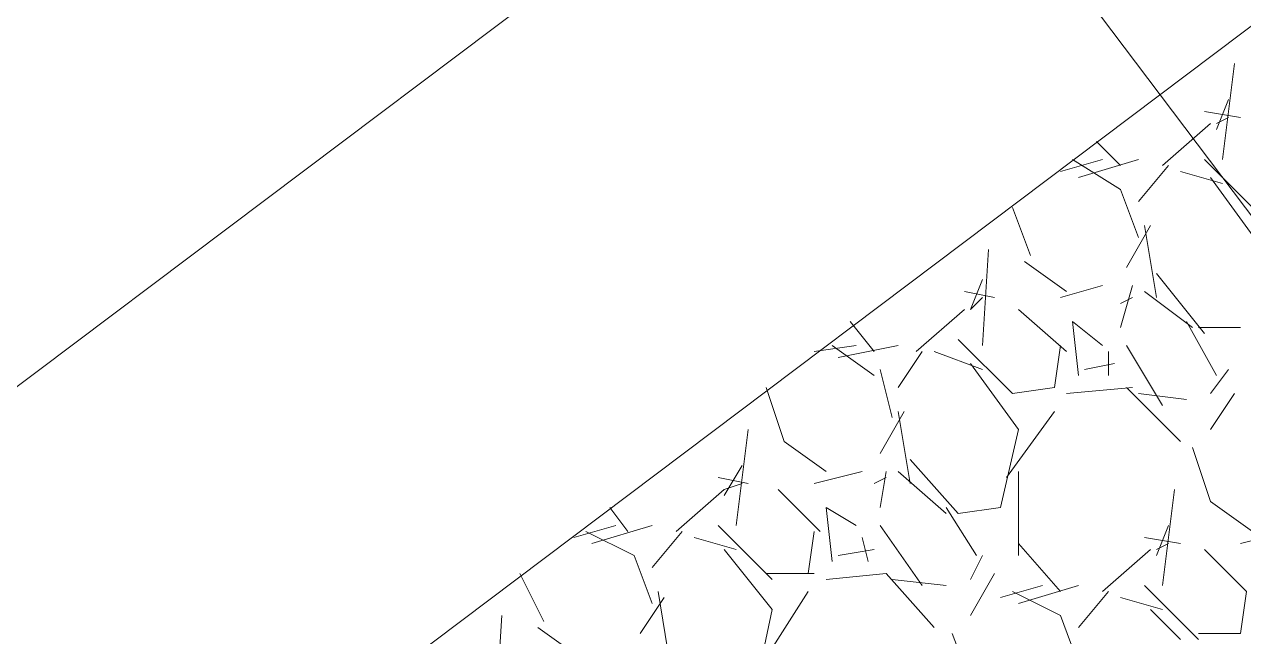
# Model space of a CAD drawing. Header units: metres. Extents: x 536440 to 536837, y 1836560 to 1836836.
# Drawn here: x 536592.605 to 536594.635, y 1836694.105 to 1836695.125 of the extents above; entities that cross this region are included whole.
import ezdxf

# ---------------------------------------------------------------- set-up
doc = ezdxf.new("R2010")
doc.units = ezdxf.units.M
doc.header["$MEASUREMENT"] = 0
doc.layers.add('Level 38', color=1, linetype='Continuous', lineweight=0)
doc.layers.add('Level 42', color=1, linetype='Continuous', lineweight=0)

msp = doc.modelspace()

# ---------------------------------------------------------------- linework, layer by layer
at = {"layer": 'Level 38', "color": 7, "linetype": 'Continuous', "lineweight": 0}
msp.add_line((536579.64, 1836714.73), (536595.85, 1836693.21), dxfattribs=at)
msp.add_line((536579.64, 1836714.73), (536595.85, 1836693.21), dxfattribs=at)
at = {"layer": 'Level 42', "color": 7, "linetype": 'Continuous', "lineweight": 0}
for p, q in [((536597.2, 1836697.99), (536590.89, 1836693.24)), ((536597.2, 1836697.99), (536590.89, 1836693.24)), ((536597.06, 1836696.94), (536591.95, 1836693.09)), ((536597.06, 1836696.94), (536591.95, 1836693.09)), ((536594.62, 1836695.06), (536594.6, 1836694.9)), ((536594.62, 1836695.06), (536594.6, 1836694.9)), ((536594.59, 1836694.95), (536594.61, 1836695)), ((536594.59, 1836694.95), (536594.61, 1836695)), ((536594.57, 1836694.98), (536594.63, 1836694.97)), ((536594.57, 1836694.98), (536594.63, 1836694.97)), ((536594.58, 1836694.96), (536594.5, 1836694.89)), ((536594.58, 1836694.96), (536594.5, 1836694.89)), ((536594.59, 1836694.96), (536594.61, 1836694.97)), ((536594.59, 1836694.96), (536594.61, 1836694.97)), ((536594.43, 1836694.89), (536594.39, 1836694.93)), ((536594.43, 1836694.89), (536594.39, 1836694.93)), ((536594.4, 1836694.9), (536594.33, 1836694.88)), ((536594.4, 1836694.9), (536594.33, 1836694.88)), ((536594.43, 1836694.85), (536594.35, 1836694.9)), ((536594.43, 1836694.85), (536594.35, 1836694.9)), ((536594.46, 1836694.9), (536594.36, 1836694.87)), ((536594.46, 1836694.9), (536594.36, 1836694.87)), ((536594.66, 1836694.81), (536594.57, 1836694.9)), ((536594.66, 1836694.81), (536594.57, 1836694.9)), ((536594.51, 1836694.89), (536594.46, 1836694.83)), ((536594.51, 1836694.89), (536594.46, 1836694.83)), ((536594.6, 1836694.86), (536594.53, 1836694.88)), ((536594.6, 1836694.86), (536594.53, 1836694.88)), ((536594.66, 1836694.76), (536594.58, 1836694.87)), ((536594.66, 1836694.76), (536594.58, 1836694.87)), ((536594.46, 1836694.77), (536594.43, 1836694.85)), ((536594.46, 1836694.77), (536594.43, 1836694.85)), ((536594.28, 1836694.74), (536594.25, 1836694.82)), ((536594.28, 1836694.74), (536594.25, 1836694.82)), ((536594.44, 1836694.72), (536594.48, 1836694.79)), ((536594.44, 1836694.72), (536594.48, 1836694.79)), ((536594.47, 1836694.79), (536594.49, 1836694.67)), ((536594.47, 1836694.79), (536594.49, 1836694.67)), ((536594.21, 1836694.75), (536594.2, 1836694.59)), ((536594.21, 1836694.75), (536594.2, 1836694.59)), ((536594.34, 1836694.68), (536594.27, 1836694.73)), ((536594.34, 1836694.68), (536594.27, 1836694.73)), ((536594.18, 1836694.65), (536594.2, 1836694.7)), ((536594.18, 1836694.65), (536594.2, 1836694.7)), ((536594.49, 1836694.71), (536594.57, 1836694.61)), ((536594.49, 1836694.71), (536594.57, 1836694.61)), ((536594.49, 1836694.71), (536594.57, 1836694.61)), ((536594.49, 1836694.71), (536594.57, 1836694.61)), ((536594.17, 1836694.68), (536594.22, 1836694.67)), ((536594.17, 1836694.68), (536594.22, 1836694.67)), ((536594.4, 1836694.69), (536594.33, 1836694.67)), ((536594.4, 1836694.69), (536594.33, 1836694.67)), ((536594.45, 1836694.69), (536594.43, 1836694.62)), ((536594.45, 1836694.69), (536594.43, 1836694.62)), ((536594.47, 1836694.68), (536594.55, 1836694.62)), ((536594.47, 1836694.68), (536594.55, 1836694.62)), ((536594.18, 1836694.65), (536594.2, 1836694.67)), ((536594.18, 1836694.65), (536594.2, 1836694.67)), ((536594.43, 1836694.66), (536594.45, 1836694.67)), ((536594.43, 1836694.66), (536594.45, 1836694.67)), ((536594.17, 1836694.65), (536594.09, 1836694.58)), ((536594.17, 1836694.65), (536594.09, 1836694.58)), ((536594.26, 1836694.65), (536594.34, 1836694.58)), ((536594.26, 1836694.65), (536594.34, 1836694.58)), ((536594.02, 1836694.58), (536593.98, 1836694.63)), ((536594.02, 1836694.58), (536593.98, 1836694.63)), ((536594.36, 1836694.54), (536594.35, 1836694.63)), ((536594.35, 1836694.63), (536594.4, 1836694.59)), ((536594.36, 1836694.54), (536594.35, 1836694.63)), ((536594.35, 1836694.63), (536594.4, 1836694.59)), ((536594.54, 1836694.63), (536594.59, 1836694.54)), ((536594.54, 1836694.63), (536594.59, 1836694.54)), ((536594.56, 1836694.62), (536594.63, 1836694.62)), ((536594.56, 1836694.62), (536594.63, 1836694.62)), ((536593.99, 1836694.59), (536593.92, 1836694.58)), ((536593.99, 1836694.59), (536593.92, 1836694.58)), ((536594.02, 1836694.54), (536593.95, 1836694.59)), ((536594.02, 1836694.54), (536593.95, 1836694.59)), ((536594.06, 1836694.59), (536593.96, 1836694.57)), ((536594.06, 1836694.59), (536593.96, 1836694.57)), ((536594.25, 1836694.51), (536594.16, 1836694.6)), ((536594.25, 1836694.51), (536594.16, 1836694.6)), ((536594.33, 1836694.59), (536594.32, 1836694.52)), ((536594.33, 1836694.59), (536594.32, 1836694.52)), ((536594.44, 1836694.59), (536594.5, 1836694.49)), ((536594.44, 1836694.59), (536594.5, 1836694.49)), ((536594.1, 1836694.58), (536594.06, 1836694.52)), ((536594.1, 1836694.58), (536594.06, 1836694.52)), ((536594.2, 1836694.55), (536594.12, 1836694.58)), ((536594.2, 1836694.55), (536594.12, 1836694.58)), ((536594.41, 1836694.58), (536594.41, 1836694.54)), ((536594.41, 1836694.58), (536594.41, 1836694.54)), ((536594.05, 1836694.47), (536594.03, 1836694.55)), ((536594.05, 1836694.47), (536594.03, 1836694.55)), ((536594.26, 1836694.45), (536594.18, 1836694.56)), ((536594.26, 1836694.45), (536594.18, 1836694.56)), ((536594.42, 1836694.56), (536594.37, 1836694.55)), ((536594.42, 1836694.56), (536594.37, 1836694.55)), ((536594.58, 1836694.51), (536594.61, 1836694.55)), ((536594.58, 1836694.51), (536594.61, 1836694.55)), ((536593.87, 1836694.43), (536593.84, 1836694.52)), ((536593.87, 1836694.43), (536593.84, 1836694.52)), ((536594.32, 1836694.52), (536594.25, 1836694.51)), ((536594.32, 1836694.52), (536594.25, 1836694.51)), ((536594.34, 1836694.51), (536594.45, 1836694.52)), ((536594.34, 1836694.51), (536594.45, 1836694.52)), ((536594.44, 1836694.52), (536594.53, 1836694.43)), ((536594.44, 1836694.52), (536594.53, 1836694.43)), ((536594.46, 1836694.51), (536594.54, 1836694.5)), ((536594.46, 1836694.51), (536594.54, 1836694.5)), ((536594.58, 1836694.45), (536594.62, 1836694.51)), ((536594.58, 1836694.45), (536594.62, 1836694.51)), ((536594.03, 1836694.41), (536594.07, 1836694.48)), ((536594.03, 1836694.41), (536594.07, 1836694.48)), ((536594.06, 1836694.48), (536594.08, 1836694.36)), ((536594.06, 1836694.48), (536594.08, 1836694.36)), ((536594.24, 1836694.37), (536594.32, 1836694.48)), ((536594.24, 1836694.37), (536594.32, 1836694.48)), ((536593.81, 1836694.45), (536593.79, 1836694.29)), ((536593.81, 1836694.45), (536593.79, 1836694.29)), ((536594.23, 1836694.32), (536594.26, 1836694.45)), ((536594.23, 1836694.32), (536594.26, 1836694.45)), ((536593.94, 1836694.38), (536593.87, 1836694.43)), ((536593.94, 1836694.38), (536593.87, 1836694.43)), ((536594.58, 1836694.33), (536594.55, 1836694.42)), ((536594.58, 1836694.33), (536594.55, 1836694.42)), ((536593.77, 1836694.34), (536593.8, 1836694.39)), ((536593.77, 1836694.34), (536593.8, 1836694.39)), ((536594.08, 1836694.4), (536594.16, 1836694.31)), ((536594.08, 1836694.4), (536594.16, 1836694.31)), ((536594.08, 1836694.4), (536594.16, 1836694.31)), ((536594.08, 1836694.4), (536594.16, 1836694.31)), ((536593.76, 1836694.37), (536593.81, 1836694.36)), ((536593.76, 1836694.37), (536593.81, 1836694.36)), ((536594, 1836694.38), (536593.92, 1836694.36)), ((536594, 1836694.38), (536593.92, 1836694.36)), ((536594.02, 1836694.36), (536594.04, 1836694.37)), ((536594.02, 1836694.36), (536594.04, 1836694.37)), ((536594.04, 1836694.38), (536594.03, 1836694.32)), ((536594.04, 1836694.38), (536594.03, 1836694.32)), ((536594.06, 1836694.38), (536594.14, 1836694.31)), ((536594.06, 1836694.38), (536594.14, 1836694.31)), ((536594.26, 1836694.24), (536594.26, 1836694.38)), ((536594.26, 1836694.24), (536594.26, 1836694.38)), ((536593.77, 1836694.35), (536593.69, 1836694.28)), ((536593.77, 1836694.35), (536593.69, 1836694.28)), ((536593.77, 1836694.35), (536593.8, 1836694.36)), ((536593.77, 1836694.35), (536593.8, 1836694.36)), ((536593.86, 1836694.35), (536593.93, 1836694.28)), ((536593.86, 1836694.35), (536593.93, 1836694.28)), ((536594.52, 1836694.35), (536594.5, 1836694.19)), ((536594.52, 1836694.35), (536594.5, 1836694.19)), ((536594.65, 1836694.28), (536594.58, 1836694.33)), ((536594.65, 1836694.28), (536594.58, 1836694.33)), ((536593.61, 1836694.28), (536593.58, 1836694.32)), ((536593.61, 1836694.28), (536593.58, 1836694.32)), ((536593.95, 1836694.23), (536593.94, 1836694.32)), ((536593.94, 1836694.32), (536593.99, 1836694.29)), ((536593.95, 1836694.23), (536593.94, 1836694.32)), ((536593.94, 1836694.32), (536593.99, 1836694.29)), ((536594.14, 1836694.32), (536594.19, 1836694.24)), ((536594.14, 1836694.32), (536594.19, 1836694.24)), ((536594.16, 1836694.31), (536594.23, 1836694.32)), ((536594.16, 1836694.31), (536594.23, 1836694.32)), ((536593.59, 1836694.29), (536593.52, 1836694.27)), ((536593.59, 1836694.29), (536593.52, 1836694.27)), ((536593.65, 1836694.29), (536593.55, 1836694.26)), ((536593.65, 1836694.29), (536593.55, 1836694.26)), ((536593.85, 1836694.2), (536593.76, 1836694.29)), ((536593.85, 1836694.2), (536593.76, 1836694.29)), ((536594.03, 1836694.29), (536594.1, 1836694.19)), ((536594.03, 1836694.29), (536594.1, 1836694.19)), ((536594.49, 1836694.24), (536594.51, 1836694.29)), ((536594.49, 1836694.24), (536594.51, 1836694.29)), ((536593.62, 1836694.24), (536593.54, 1836694.28)), ((536593.62, 1836694.24), (536593.54, 1836694.28)), ((536593.7, 1836694.28), (536593.65, 1836694.22)), ((536593.7, 1836694.28), (536593.65, 1836694.22)), ((536593.79, 1836694.25), (536593.72, 1836694.27)), ((536593.79, 1836694.25), (536593.72, 1836694.27)), ((536593.92, 1836694.28), (536593.91, 1836694.21)), ((536593.92, 1836694.28), (536593.91, 1836694.21)), ((536594, 1836694.27), (536594.01, 1836694.23)), ((536594, 1836694.27), (536594.01, 1836694.23)), ((536594.47, 1836694.27), (536594.53, 1836694.26)), ((536594.47, 1836694.27), (536594.53, 1836694.26)), ((536594.71, 1836694.28), (536594.63, 1836694.26)), ((536594.71, 1836694.28), (536594.63, 1836694.26)), ((536593.85, 1836694.15), (536593.77, 1836694.25)), ((536593.85, 1836694.15), (536593.77, 1836694.25)), ((536594.02, 1836694.25), (536593.96, 1836694.24)), ((536594.02, 1836694.25), (536593.96, 1836694.24)), ((536594.33, 1836694.18), (536594.26, 1836694.26)), ((536594.33, 1836694.18), (536594.26, 1836694.26)), ((536594.48, 1836694.25), (536594.4, 1836694.18)), ((536594.48, 1836694.25), (536594.4, 1836694.18)), ((536594.49, 1836694.25), (536594.51, 1836694.26)), ((536594.49, 1836694.25), (536594.51, 1836694.26)), ((536594.57, 1836694.25), (536594.64, 1836694.18)), ((536594.57, 1836694.25), (536594.64, 1836694.18)), ((536593.65, 1836694.16), (536593.62, 1836694.24)), ((536593.65, 1836694.16), (536593.62, 1836694.24)), ((536594.18, 1836694.2), (536594.2, 1836694.24)), ((536594.18, 1836694.2), (536594.2, 1836694.24)), ((536593.47, 1836694.13), (536593.43, 1836694.21)), ((536593.47, 1836694.13), (536593.43, 1836694.21)), ((536593.92, 1836694.21), (536593.84, 1836694.21)), ((536593.92, 1836694.21), (536593.84, 1836694.21)), ((536593.94, 1836694.2), (536594.04, 1836694.21)), ((536593.94, 1836694.2), (536594.04, 1836694.21)), ((536594.04, 1836694.21), (536594.12, 1836694.12)), ((536594.04, 1836694.21), (536594.12, 1836694.12)), ((536594.18, 1836694.14), (536594.22, 1836694.21)), ((536594.18, 1836694.14), (536594.22, 1836694.21)), ((536594.05, 1836694.2), (536594.14, 1836694.19)), ((536594.05, 1836694.2), (536594.14, 1836694.19)), ((536594.3, 1836694.19), (536594.23, 1836694.17)), ((536594.3, 1836694.19), (536594.23, 1836694.17)), ((536594.36, 1836694.19), (536594.26, 1836694.16)), ((536594.36, 1836694.19), (536594.26, 1836694.16)), ((536594.55, 1836694.11), (536594.47, 1836694.19)), ((536594.55, 1836694.11), (536594.47, 1836694.19)), ((536593.63, 1836694.11), (536593.67, 1836694.17)), ((536593.63, 1836694.11), (536593.67, 1836694.17)), ((536593.66, 1836694.18), (536593.68, 1836694.06)), ((536593.66, 1836694.18), (536593.68, 1836694.06)), ((536593.84, 1836694.07), (536593.91, 1836694.18)), ((536593.84, 1836694.07), (536593.91, 1836694.18)), ((536594.33, 1836694.14), (536594.25, 1836694.18)), ((536594.33, 1836694.14), (536594.25, 1836694.18)), ((536594.41, 1836694.18), (536594.36, 1836694.12)), ((536594.41, 1836694.18), (536594.36, 1836694.12)), ((536594.5, 1836694.15), (536594.43, 1836694.17)), ((536594.5, 1836694.15), (536594.43, 1836694.17)), ((536594.64, 1836694.18), (536594.63, 1836694.11)), ((536594.64, 1836694.18), (536594.63, 1836694.11)), ((536593.82, 1836694.01), (536593.85, 1836694.15)), ((536593.82, 1836694.01), (536593.85, 1836694.15)), ((536594.53, 1836694.1), (536594.48, 1836694.15)), ((536594.53, 1836694.1), (536594.48, 1836694.15)), ((536593.4, 1836694.14), (536593.39, 1836693.98)), ((536593.4, 1836694.14), (536593.39, 1836693.98)), ((536594.36, 1836694.06), (536594.33, 1836694.14)), ((536594.36, 1836694.06), (536594.33, 1836694.14)), ((536593.53, 1836694.07), (536593.46, 1836694.12)), ((536593.53, 1836694.07), (536593.46, 1836694.12)), ((536594.18, 1836694.03), (536594.15, 1836694.11)), ((536594.18, 1836694.03), (536594.15, 1836694.11)), ((536594.56, 1836694.1), (536594.55, 1836694.11)), ((536594.56, 1836694.1), (536594.55, 1836694.11)), ((536594.63, 1836694.11), (536594.56, 1836694.11)), ((536594.63, 1836694.11), (536594.56, 1836694.11))]:
    msp.add_line(p, q, dxfattribs=at)

doc.saveas('drawing.dxf')
